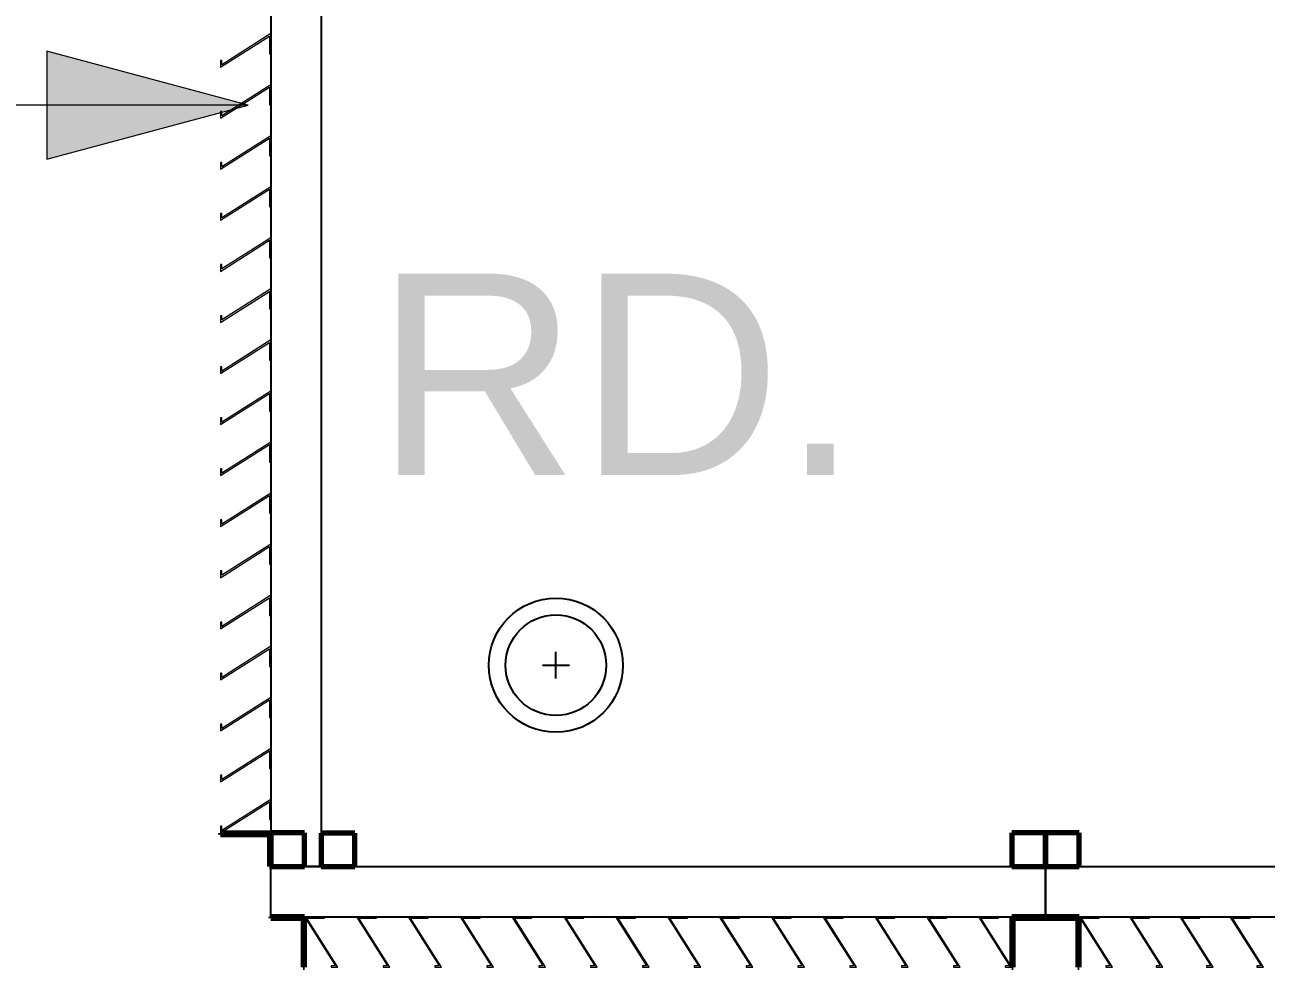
# Model space of a CAD drawing. Header units: millimetres. Extents: x -1379 to 1385823, y -4884429 to 548763.
# Drawn here: x 449992 to 451843, y -2315428 to -2314023 of the extents above; entities that cross this region are included whole.
import ezdxf

# ---------------------------------------------------------------- set-up
doc = ezdxf.new("R2010")
doc.units = ezdxf.units.MM
doc.layers.add('000 - CONCRETE_EX_LOUVERS_DEF_SUB', color=7, linetype='Continuous', plot=False)
doc.layers.add('A-DETL-THIN', color=7, linetype='Continuous', lineweight=25)
doc.layers.add('G-ANNO-TEXT', color=7, linetype='Continuous', lineweight=9)
doc.styles.add('Arial_2', font='arial.ttf', dxfattribs={"height": 3})

# ---------------------------------------------------------------- blocks, each defined once
blk = doc.blocks.new('DPA_CP_Entrance Louver Grill Vertical Z - Louver Grill Vertical Z-5247632-IV01 - LOWER ROOF LEVEL PLAN')
at = {"layer": '000 - CONCRETE_EX_LOUVERS_DEF_SUB', "color": 7, "lineweight": 70}
for p, q in [((-527.5, 0), (-577.5, 0)), ((-577.5, 0), (-577.5, -50)), ((-527.5, -50), (-527.5, 0)), ((577.5, 0), (527.5, 0)), ((527.5, 0), (527.5, -50)), ((577.5, -50), (577.5, 0)), ((-577.5, -50), (-527.5, -50)), ((527.5, -50), (577.5, -50)), ((-527.5, -125), (-577.5, -125)), ((-577.5, -125), (-577.5, -127)), ((-577.5, -127), (-529.5, -127)), ((-529.5, -127), (-529.5, -200)), ((-527.5, -200), (-527.5, -125)), ((577.5, -125), (527.5, -125)), ((527.5, -125), (527.5, -200)), ((529.5, -200), (529.5, -127)), ((529.5, -127), (577.5, -127)), ((577.5, -127), (577.5, -125)), ((-529.5, -200), (-527.5, -200)), ((527.5, -200), (529.5, -200))]:
    blk.add_line(p, q, dxfattribs=at)
at = {"layer": '000 - CONCRETE_EX_LOUVERS_DEF_SUB', "color": 7}
for p, q in [((-577.5, -125), (-577.5, -50)), ((-577.5, -50), (577.5, -50)), ((577.5, -50), (577.5, -125)), ((-577.5, -125), (577.5, -125))]:
    blk.add_line(p, q, dxfattribs=at)
blk = doc.blocks.new('GM_Louver Grill Vertical Z1 - Z Profile-5053999-IV01 - LOWER ROOF LEVEL PLAN')
at = {"layer": '000 - CONCRETE_EX_LOUVERS_DEF_SUB', "color": 7, "lineweight": 9}
for p, q in [((30, 0), (0.1, 0)), ((0.1, 0), (46.4, -73)), ((30, -2), (30, 0)), ((50, -75), (3.7, -2)), ((3.7, -2), (30, -2)), ((46.4, -73), (40, -73)), ((40, -73), (40, -75)), ((40, -75), (50, -75))]:
    blk.add_line(p, q, dxfattribs=at)
blk = doc.blocks.new('GM_Louver Grill Vertical Z1 - Z Profile-V275-IV01 - LOWER ROOF LEVEL PLAN')
at = {"layer": '000 - CONCRETE_EX_LOUVERS_DEF_SUB', "color": 7, "lineweight": 9}
for p, q in [((30, 0), (0.1, 0)), ((0.1, 0), (46.4, -73)), ((30, -2), (30, 0)), ((50, -75), (3.7, -2)), ((3.7, -2), (30, -2)), ((46.4, -73), (40, -73)), ((40, -73), (40, -75)), ((40, -75), (50, -75))]:
    blk.add_line(p, q, dxfattribs=at)
blk = doc.blocks.new('GM_Louver Grill Vertical Z1 - Z Profile-V276-IV01 - LOWER ROOF LEVEL PLAN')
at = {"layer": '000 - CONCRETE_EX_LOUVERS_DEF_SUB', "color": 7, "lineweight": 9}
for p, q in [((30, 0), (0.1, 0)), ((0.1, 0), (46.4, -73)), ((30, -2), (30, 0)), ((50, -75), (3.7, -2)), ((3.7, -2), (30, -2)), ((46.4, -73), (40, -73)), ((40, -73), (40, -75)), ((40, -75), (50, -75))]:
    blk.add_line(p, q, dxfattribs=at)
blk = doc.blocks.new('GM_Louver Grill Vertical Z1 - Z Profile-V277-IV01 - LOWER ROOF LEVEL PLAN')
at = {"layer": '000 - CONCRETE_EX_LOUVERS_DEF_SUB', "color": 7, "lineweight": 9}
for p, q in [((30, 0), (0.1, 0)), ((0.1, 0), (46.4, -73)), ((30, -2), (30, 0)), ((50, -75), (3.7, -2)), ((3.7, -2), (30, -2)), ((46.4, -73), (40, -73)), ((40, -73), (40, -75)), ((40, -75), (50, -75))]:
    blk.add_line(p, q, dxfattribs=at)
blk = doc.blocks.new('GM_Louver Grill Vertical Z1 - Z Profile-V278-IV01 - LOWER ROOF LEVEL PLAN')
at = {"layer": '000 - CONCRETE_EX_LOUVERS_DEF_SUB', "color": 7, "lineweight": 9}
for p, q in [((30, 0), (0.1, 0)), ((0.1, 0), (46.4, -73)), ((30, -2), (30, 0)), ((50, -75), (3.7, -2)), ((3.7, -2), (30, -2)), ((46.4, -73), (40, -73)), ((40, -73), (40, -75)), ((40, -75), (50, -75))]:
    blk.add_line(p, q, dxfattribs=at)
blk = doc.blocks.new('GM_Louver Grill Vertical Z1 - Z Profile-V279-IV01 - LOWER ROOF LEVEL PLAN')
at = {"layer": '000 - CONCRETE_EX_LOUVERS_DEF_SUB', "color": 7, "lineweight": 9}
for p, q in [((30, 0), (0.1, 0)), ((0.1, 0), (46.4, -73)), ((30, -2), (30, 0)), ((50, -75), (3.7, -2)), ((3.7, -2), (30, -2)), ((46.4, -73), (40, -73)), ((40, -73), (40, -75)), ((40, -75), (50, -75))]:
    blk.add_line(p, q, dxfattribs=at)
blk = doc.blocks.new('GM_Louver Grill Vertical Z1 - Z Profile-V280-IV01 - LOWER ROOF LEVEL PLAN')
at = {"layer": '000 - CONCRETE_EX_LOUVERS_DEF_SUB', "lineweight": 9}
h = blk.add_hatch(dxfattribs=at)
h.set_pattern_fill('FP_39', style=0, pattern_type=2)
h.set_pattern_definition([(50, (-217805.3, 2322710.5), (728.7365, -63.75582), [76.2, -838.2]), (355, (-217805.3, 2322710.5), (-140.97162, 764.2276), [60.96, -670.56]), (100.451, (-217744.6, 2322705.2), (587.77, 700.46675), [64.76, -712.36]), (46.184, (-217805.3, 2322913.7), (1084.31624, -168.17096), [114.3, -1257.3]), (96.636, (-217715, 2322899.7), (949.6099, 989.70985), [97.14, -1068.54]), (351.184, (-217805.3, 2322913.7), (949.62055, 989.70115), [91.44, -1005.84]), (21, (-217703.7, 2322862.9), (606.45787, -409.06057), [76.2, -838.2]), (326, (-217703.7, 2322862.9), (247.20834, 736.75292), [60.96, -670.56]), (71.451, (-217653.2, 2322828.8), (853.66825, 327.68547), [64.76, -712.36]), (37.5, (-217805.3, 2322710.48), (12.354693, 338.22012), [33.528, -628.904, 33.528, -1320.292]), (37.5, (-217805.3, 2322710.48), (12.354693, 338.22012), [-695.96, -647.192, 33.528, -639.572]), (7.5, (-217805.3, 2322710.48), (267.278874, 400.722127), [33.528, -354.584, 33.528, -870.204]), (7.5, (-217805.3, 2322710.48), (267.278874, 400.722127), [-421.64, -613.664, 33.528, -223.012]), (327.5, (-218031.88, 2322710.48), (542.36333, -22.915345), [33.528, -220.472, 33.528, -1810.512]), (327.5, (-218031.88, 2322710.48), (542.36333, -22.915345), [-287.528, -758.952, 33.528, -1018.032]), (317.5, (-218133.5, 2322710.5), (592.51696, 101.70711), [33.528, -296.672, 33.528, -1239.52]), (317.5, (-218133.5, 2322710.5), (592.51696, 101.70711), [-363.728, -492.76, 33.528, -713.232])])
h.paths.add_polyline_path([(50, -75), (3.7, -2), (30, -2), (30, 0), (0.1, 0), (46.4, -73), (40, -73), (40, -75)])
at = {"layer": '000 - CONCRETE_EX_LOUVERS_DEF_SUB', "color": 7, "lineweight": 9}
for p, q in [((30, 0), (0.1, 0)), ((0.1, 0), (46.4, -73)), ((30, -2), (30, 0)), ((50, -75), (3.7, -2)), ((3.7, -2), (30, -2)), ((46.4, -73), (40, -73)), ((40, -73), (40, -75)), ((40, -75), (50, -75))]:
    blk.add_line(p, q, dxfattribs=at)
blk = doc.blocks.new('GM_Louver Grill Vertical Z1 - Z Profile-V281-IV01 - LOWER ROOF LEVEL PLAN')
at = {"layer": '000 - CONCRETE_EX_LOUVERS_DEF_SUB', "color": 7, "lineweight": 9}
for p, q in [((30, 0), (0.1, 0)), ((0.1, 0), (46.4, -73)), ((30, -2), (30, 0)), ((50, -75), (3.7, -2)), ((3.7, -2), (30, -2)), ((46.4, -73), (40, -73)), ((40, -73), (40, -75)), ((40, -75), (50, -75))]:
    blk.add_line(p, q, dxfattribs=at)
blk = doc.blocks.new('GM_Louver Grill Vertical Z1 - Z Profile-V282-IV01 - LOWER ROOF LEVEL PLAN')
at = {"layer": '000 - CONCRETE_EX_LOUVERS_DEF_SUB', "color": 7, "lineweight": 9}
for p, q in [((30, 0), (0.1, 0)), ((0.1, 0), (46.4, -73)), ((30, -2), (30, 0)), ((50, -75), (3.7, -2)), ((3.7, -2), (30, -2)), ((46.4, -73), (40, -73)), ((40, -73), (40, -75)), ((40, -75), (50, -75))]:
    blk.add_line(p, q, dxfattribs=at)
blk = doc.blocks.new('GM_Louver Grill Vertical Z1 - Z Profile-V283-IV01 - LOWER ROOF LEVEL PLAN')
at = {"layer": '000 - CONCRETE_EX_LOUVERS_DEF_SUB', "color": 7, "lineweight": 9}
for p, q in [((30, 0), (0.1, 0)), ((0.1, 0), (46.4, -73)), ((30, -2), (30, 0)), ((50, -75), (3.7, -2)), ((3.7, -2), (30, -2)), ((46.4, -73), (40, -73)), ((40, -73), (40, -75)), ((40, -75), (50, -75))]:
    blk.add_line(p, q, dxfattribs=at)
blk = doc.blocks.new('GM_Louver Grill Vertical Z1 - Z Profile-V284-IV01 - LOWER ROOF LEVEL PLAN')
at = {"layer": '000 - CONCRETE_EX_LOUVERS_DEF_SUB', "color": 7, "lineweight": 9}
for p, q in [((30, 0), (0.1, 0)), ((0.1, 0), (46.4, -73)), ((30, -2), (30, 0)), ((50, -75), (3.7, -2)), ((3.7, -2), (30, -2)), ((46.4, -73), (40, -73)), ((40, -73), (40, -75)), ((40, -75), (50, -75))]:
    blk.add_line(p, q, dxfattribs=at)
blk = doc.blocks.new('GM_Louver Grill Vertical Z1 - Z Profile-V285-IV01 - LOWER ROOF LEVEL PLAN')
at = {"layer": '000 - CONCRETE_EX_LOUVERS_DEF_SUB', "color": 7, "lineweight": 9}
for p, q in [((30, 0), (0.1, 0)), ((0.1, 0), (46.4, -73)), ((30, -2), (30, 0)), ((50, -75), (3.7, -2)), ((3.7, -2), (30, -2)), ((46.4, -73), (40, -73)), ((40, -73), (40, -75)), ((40, -75), (50, -75))]:
    blk.add_line(p, q, dxfattribs=at)
blk = doc.blocks.new('GM_Louver Grill Vertical Z1 - Z Profile-V286-IV01 - LOWER ROOF LEVEL PLAN')
at = {"layer": '000 - CONCRETE_EX_LOUVERS_DEF_SUB', "color": 7, "lineweight": 9}
for p, q in [((30, 0), (0.1, 0)), ((0.1, 0), (46.4, -73)), ((30, -2), (30, 0)), ((50, -75), (3.7, -2)), ((3.7, -2), (30, -2)), ((46.4, -73), (40, -73)), ((40, -73), (40, -75)), ((40, -75), (50, -75))]:
    blk.add_line(p, q, dxfattribs=at)
blk = doc.blocks.new('GM_Louver Grill Vertical Z1 - Z Profile-V287-IV01 - LOWER ROOF LEVEL PLAN')
at = {"layer": '000 - CONCRETE_EX_LOUVERS_DEF_SUB', "color": 7, "lineweight": 9}
for p, q in [((30, 0), (0.1, 0)), ((0.1, 0), (46.4, -73)), ((30, -2), (30, 0)), ((50, -75), (3.7, -2)), ((3.7, -2), (30, -2)), ((46.4, -73), (40, -73)), ((40, -73), (40, -75)), ((40, -75), (50, -75))]:
    blk.add_line(p, q, dxfattribs=at)
blk = doc.blocks.new('DPA_CP_Entrance Louver Grill Vertical Z - Louver Grill Vertical Z-5053933-IV01 - LOWER ROOF LEVEL PLAN')
at = {"layer": '000 - CONCRETE_EX_LOUVERS_DEF_SUB', "color": 7, "lineweight": 70}
for p, q in [((-700, 0), (-750, 0)), ((-750, 0), (-750, -50)), ((-700, -50), (-700, 0)), ((750, 0), (700, 0)), ((700, 0), (700, -50)), ((750, -50), (750, 0)), ((-750, -50), (-700, -50)), ((700, -50), (750, -50)), ((-700, -125), (-750, -125)), ((-750, -125), (-750, -127)), ((-750, -127), (-702, -127)), ((-702, -127), (-702, -200)), ((-700, -200), (-700, -125)), ((750, -125), (700, -125)), ((700, -125), (700, -200)), ((702, -200), (702, -127)), ((702, -127), (750, -127)), ((750, -127), (750, -125)), ((-702, -200), (-700, -200)), ((700, -200), (702, -200))]:
    blk.add_line(p, q, dxfattribs=at)
at = {"layer": '000 - CONCRETE_EX_LOUVERS_DEF_SUB', "color": 7}
for p, q in [((-750, -125), (-750, -50)), ((-750, -50), (750, -50)), ((750, -50), (750, -125)), ((-750, -125), (750, -125))]:
    blk.add_line(p, q, dxfattribs=at)
blk = doc.blocks.new('GM_Louver Grill Vertical Z1 - Z Profile-V301-IV01 - LOWER ROOF LEVEL PLAN')
at = {"layer": '000 - CONCRETE_EX_LOUVERS_DEF_SUB', "color": 7, "lineweight": 9}
for p, q in [((30, 0), (0.1, 0)), ((0.1, 0), (46.4, -73)), ((30, -2), (30, 0)), ((50, -75), (3.7, -2)), ((3.7, -2), (30, -2)), ((46.4, -73), (40, -73)), ((40, -73), (40, -75)), ((40, -75), (50, -75))]:
    blk.add_line(p, q, dxfattribs=at)
blk = doc.blocks.new('GM_Louver Grill Vertical Z1 - Z Profile-V302-IV01 - LOWER ROOF LEVEL PLAN')
at = {"layer": '000 - CONCRETE_EX_LOUVERS_DEF_SUB', "color": 7, "lineweight": 9}
for p, q in [((30, 0), (0.1, 0)), ((0.1, 0), (46.4, -73)), ((30, -2), (30, 0)), ((50, -75), (3.7, -2)), ((3.7, -2), (30, -2)), ((46.4, -73), (40, -73)), ((40, -73), (40, -75)), ((40, -75), (50, -75))]:
    blk.add_line(p, q, dxfattribs=at)
blk = doc.blocks.new('GM_Louver Grill Vertical Z1 - Z Profile-V303-IV01 - LOWER ROOF LEVEL PLAN')
at = {"layer": '000 - CONCRETE_EX_LOUVERS_DEF_SUB', "color": 7, "lineweight": 9}
for p, q in [((30, 0), (0.1, 0)), ((0.1, 0), (46.4, -73)), ((30, -2), (30, 0)), ((50, -75), (3.7, -2)), ((3.7, -2), (30, -2)), ((46.4, -73), (40, -73)), ((40, -73), (40, -75)), ((40, -75), (50, -75))]:
    blk.add_line(p, q, dxfattribs=at)
blk = doc.blocks.new('GM_Louver Grill Vertical Z1 - Z Profile-V305-IV01 - LOWER ROOF LEVEL PLAN')
at = {"layer": '000 - CONCRETE_EX_LOUVERS_DEF_SUB', "color": 7, "lineweight": 9}
for p, q in [((30, 0), (0.1, 0)), ((0.1, 0), (46.4, -73)), ((30, -2), (30, 0)), ((50, -75), (3.7, -2)), ((3.7, -2), (30, -2)), ((46.4, -73), (40, -73)), ((40, -73), (40, -75)), ((40, -75), (50, -75))]:
    blk.add_line(p, q, dxfattribs=at)
blk = doc.blocks.new('DPA_CP_Entrance Louver Grill Vertical Z - Louver Grill Vertical Z-5242974-IV01 - LOWER ROOF LEVEL PLAN')
at = {"layer": '000 - CONCRETE_EX_LOUVERS_DEF_SUB', "color": 7, "lineweight": 70}
for p, q in [((-633.8, 0), (-683.8, 0)), ((-683.8, 0), (-683.8, -50)), ((-633.8, -50), (-633.8, 0)), ((683.8, 0), (633.8, 0)), ((633.8, 0), (633.8, -50)), ((683.8, -50), (683.8, 0)), ((-683.8, -50), (-633.8, -50)), ((633.8, -50), (683.8, -50)), ((-633.8, -125), (-683.8, -125)), ((-683.8, -125), (-683.8, -127)), ((-683.8, -127), (-635.8, -127)), ((-635.8, -127), (-635.8, -200)), ((-633.8, -200), (-633.8, -125)), ((683.8, -125), (633.8, -125)), ((633.8, -125), (633.8, -200)), ((635.8, -200), (635.8, -127)), ((635.8, -127), (683.8, -127)), ((683.8, -127), (683.8, -125)), ((-635.8, -200), (-633.8, -200)), ((633.8, -200), (635.8, -200))]:
    blk.add_line(p, q, dxfattribs=at)
at = {"layer": '000 - CONCRETE_EX_LOUVERS_DEF_SUB', "color": 7}
for p, q in [((-683.8, -125), (-683.8, -50)), ((-683.8, -50), (683.8, -50)), ((683.8, -50), (683.8, -125)), ((-683.8, -125), (683.8, -125))]:
    blk.add_line(p, q, dxfattribs=at)
blk = doc.blocks.new('GM_Louver Grill Vertical Z1 - Z Profile-V513-IV01 - LOWER ROOF LEVEL PLAN')
at = {"layer": '000 - CONCRETE_EX_LOUVERS_DEF_SUB', "color": 7, "lineweight": 9}
for p, q in [((30, 0), (0.1, 0)), ((0.1, 0), (46.4, -73)), ((30, -2), (30, 0)), ((50, -75), (3.7, -2)), ((3.7, -2), (30, -2)), ((46.4, -73), (40, -73)), ((40, -73), (40, -75)), ((40, -75), (50, -75))]:
    blk.add_line(p, q, dxfattribs=at)
blk = doc.blocks.new('GM_Louver Grill Vertical Z1 - Z Profile-V514-IV01 - LOWER ROOF LEVEL PLAN')
at = {"layer": '000 - CONCRETE_EX_LOUVERS_DEF_SUB', "color": 7, "lineweight": 9}
for p, q in [((30, 0), (0.1, 0)), ((0.1, 0), (46.4, -73)), ((30, -2), (30, 0)), ((50, -75), (3.7, -2)), ((3.7, -2), (30, -2)), ((46.4, -73), (40, -73)), ((40, -73), (40, -75)), ((40, -75), (50, -75))]:
    blk.add_line(p, q, dxfattribs=at)
blk = doc.blocks.new('GM_Louver Grill Vertical Z1 - Z Profile-V515-IV01 - LOWER ROOF LEVEL PLAN')
at = {"layer": '000 - CONCRETE_EX_LOUVERS_DEF_SUB', "color": 7, "lineweight": 9}
for p, q in [((30, 0), (0.1, 0)), ((0.1, 0), (46.4, -73)), ((30, -2), (30, 0)), ((50, -75), (3.7, -2)), ((3.7, -2), (30, -2)), ((46.4, -73), (40, -73)), ((40, -73), (40, -75)), ((40, -75), (50, -75))]:
    blk.add_line(p, q, dxfattribs=at)
blk = doc.blocks.new('GM_Louver Grill Vertical Z1 - Z Profile-V516-IV01 - LOWER ROOF LEVEL PLAN')
at = {"layer": '000 - CONCRETE_EX_LOUVERS_DEF_SUB', "color": 7, "lineweight": 9}
for p, q in [((30, 0), (0.1, 0)), ((0.1, 0), (46.4, -73)), ((30, -2), (30, 0)), ((50, -75), (3.7, -2)), ((3.7, -2), (30, -2)), ((46.4, -73), (40, -73)), ((40, -73), (40, -75)), ((40, -75), (50, -75))]:
    blk.add_line(p, q, dxfattribs=at)
blk = doc.blocks.new('GM_Louver Grill Vertical Z1 - Z Profile-V517-IV01 - LOWER ROOF LEVEL PLAN')
at = {"layer": '000 - CONCRETE_EX_LOUVERS_DEF_SUB', "color": 7, "lineweight": 9}
for p, q in [((30, 0), (0.1, 0)), ((0.1, 0), (46.4, -73)), ((30, -2), (30, 0)), ((50, -75), (3.7, -2)), ((3.7, -2), (30, -2)), ((46.4, -73), (40, -73)), ((40, -73), (40, -75)), ((40, -75), (50, -75))]:
    blk.add_line(p, q, dxfattribs=at)
blk = doc.blocks.new('GM_Louver Grill Vertical Z1 - Z Profile-V518-IV01 - LOWER ROOF LEVEL PLAN')
at = {"layer": '000 - CONCRETE_EX_LOUVERS_DEF_SUB', "color": 7, "lineweight": 9}
for p, q in [((30, 0), (0.1, 0)), ((0.1, 0), (46.4, -73)), ((30, -2), (30, 0)), ((50, -75), (3.7, -2)), ((3.7, -2), (30, -2)), ((46.4, -73), (40, -73)), ((40, -73), (40, -75)), ((40, -75), (50, -75))]:
    blk.add_line(p, q, dxfattribs=at)
blk = doc.blocks.new('GM_Louver Grill Vertical Z1 - Z Profile-V519-IV01 - LOWER ROOF LEVEL PLAN')
at = {"layer": '000 - CONCRETE_EX_LOUVERS_DEF_SUB', "color": 7, "lineweight": 9}
for p, q in [((30, 0), (0.1, 0)), ((0.1, 0), (46.4, -73)), ((30, -2), (30, 0)), ((50, -75), (3.7, -2)), ((3.7, -2), (30, -2)), ((46.4, -73), (40, -73)), ((40, -73), (40, -75)), ((40, -75), (50, -75))]:
    blk.add_line(p, q, dxfattribs=at)
blk = doc.blocks.new('GM_Louver Grill Vertical Z1 - Z Profile-V520-IV01 - LOWER ROOF LEVEL PLAN')
at = {"layer": '000 - CONCRETE_EX_LOUVERS_DEF_SUB', "color": 7, "lineweight": 9}
for p, q in [((30, 0), (0.1, 0)), ((0.1, 0), (46.4, -73)), ((30, -2), (30, 0)), ((50, -75), (3.7, -2)), ((3.7, -2), (30, -2)), ((46.4, -73), (40, -73)), ((40, -73), (40, -75)), ((40, -75), (50, -75))]:
    blk.add_line(p, q, dxfattribs=at)
blk = doc.blocks.new('GM_Louver Grill Vertical Z1 - Z Profile-V632-IV01 - LOWER ROOF LEVEL PLAN')
at = {"layer": '000 - CONCRETE_EX_LOUVERS_DEF_SUB', "color": 7, "lineweight": 9}
for p, q in [((30, 0), (0.1, 0)), ((0.1, 0), (46.4, -73)), ((30, -2), (30, 0)), ((50, -75), (3.7, -2)), ((3.7, -2), (30, -2)), ((46.4, -73), (40, -73)), ((40, -73), (40, -75)), ((40, -75), (50, -75))]:
    blk.add_line(p, q, dxfattribs=at)
blk = doc.blocks.new('GM_Louver Grill Vertical Z1 - Z Profile-V633-IV01 - LOWER ROOF LEVEL PLAN')
at = {"layer": '000 - CONCRETE_EX_LOUVERS_DEF_SUB', "color": 7, "lineweight": 9}
for p, q in [((30, 0), (0.1, 0)), ((0.1, 0), (46.4, -73)), ((30, -2), (30, 0)), ((50, -75), (3.7, -2)), ((3.7, -2), (30, -2)), ((46.4, -73), (40, -73)), ((40, -73), (40, -75)), ((40, -75), (50, -75))]:
    blk.add_line(p, q, dxfattribs=at)
blk = doc.blocks.new('GM_Louver Grill Vertical Z1 - Z Profile-V634-IV01 - LOWER ROOF LEVEL PLAN')
at = {"layer": '000 - CONCRETE_EX_LOUVERS_DEF_SUB', "color": 7, "lineweight": 9}
for p, q in [((30, 0), (0.1, 0)), ((0.1, 0), (46.4, -73)), ((30, -2), (30, 0)), ((50, -75), (3.7, -2)), ((3.7, -2), (30, -2)), ((46.4, -73), (40, -73)), ((40, -73), (40, -75)), ((40, -75), (50, -75))]:
    blk.add_line(p, q, dxfattribs=at)
blk = doc.blocks.new('GM_Louver Grill Vertical Z1 - Z Profile-V635-IV01 - LOWER ROOF LEVEL PLAN')
at = {"layer": '000 - CONCRETE_EX_LOUVERS_DEF_SUB', "color": 7, "lineweight": 9}
for p, q in [((30, 0), (0.1, 0)), ((0.1, 0), (46.4, -73)), ((30, -2), (30, 0)), ((50, -75), (3.7, -2)), ((3.7, -2), (30, -2)), ((46.4, -73), (40, -73)), ((40, -73), (40, -75)), ((40, -75), (50, -75))]:
    blk.add_line(p, q, dxfattribs=at)
blk = doc.blocks.new('GM_Louver Grill Vertical Z1 - Z Profile-V636-IV01 - LOWER ROOF LEVEL PLAN')
at = {"layer": '000 - CONCRETE_EX_LOUVERS_DEF_SUB', "color": 7, "lineweight": 9}
for p, q in [((30, 0), (0.1, 0)), ((0.1, 0), (46.4, -73)), ((30, -2), (30, 0)), ((50, -75), (3.7, -2)), ((3.7, -2), (30, -2)), ((46.4, -73), (40, -73)), ((40, -73), (40, -75)), ((40, -75), (50, -75))]:
    blk.add_line(p, q, dxfattribs=at)
blk = doc.blocks.new('GM_Louver Grill Vertical Z1 - Z Profile-V637-IV01 - LOWER ROOF LEVEL PLAN')
at = {"layer": '000 - CONCRETE_EX_LOUVERS_DEF_SUB', "color": 7, "lineweight": 9}
for p, q in [((30, 0), (0.1, 0)), ((0.1, 0), (46.4, -73)), ((30, -2), (30, 0)), ((50, -75), (3.7, -2)), ((3.7, -2), (30, -2)), ((46.4, -73), (40, -73)), ((40, -73), (40, -75)), ((40, -75), (50, -75))]:
    blk.add_line(p, q, dxfattribs=at)
blk = doc.blocks.new('GM_Louver Grill Vertical Z1 - Z Profile-V638-IV01 - LOWER ROOF LEVEL PLAN')
at = {"layer": '000 - CONCRETE_EX_LOUVERS_DEF_SUB', "color": 7, "lineweight": 9}
for p, q in [((30, 0), (0.1, 0)), ((0.1, 0), (46.4, -73)), ((30, -2), (30, 0)), ((50, -75), (3.7, -2)), ((3.7, -2), (30, -2)), ((46.4, -73), (40, -73)), ((40, -73), (40, -75)), ((40, -75), (50, -75))]:
    blk.add_line(p, q, dxfattribs=at)
blk = doc.blocks.new('GM_Louver Grill Vertical Z1 - Z Profile-V639-IV01 - LOWER ROOF LEVEL PLAN')
at = {"layer": '000 - CONCRETE_EX_LOUVERS_DEF_SUB', "color": 7, "lineweight": 9}
for p, q in [((30, 0), (0.1, 0)), ((0.1, 0), (46.4, -73)), ((30, -2), (30, 0)), ((50, -75), (3.7, -2)), ((3.7, -2), (30, -2)), ((46.4, -73), (40, -73)), ((40, -73), (40, -75)), ((40, -75), (50, -75))]:
    blk.add_line(p, q, dxfattribs=at)

msp = doc.modelspace()

# ---------------------------------------------------------------- hatches: boundary and pattern name
at = {"layer": 'G-ANNO-TEXT'}
msp.add_hatch(color=7, dxfattribs=at).paths.add_polyline_path([(450324.8, -2314143.2), (450024.8, -2314062.8), (450024.8, -2314223.6)])

# ---------------------------------------------------------------- linework, layer by layer
at = {"layer": 'A-DETL-THIN', "color": 7}
for p, q in [((450783.8, -2314997.7), (450783.8, -2314957.7)), ((450763.8, -2314977.7), (450803.8, -2314977.7))]:
    msp.add_line(p, q, dxfattribs=at)
for radius in [100, 75]:
    msp.add_circle((450783.8, -2314977.7), radius, dxfattribs=at)
at = {"layer": 'G-ANNO-TEXT', "color": 7}
for p, q in [((450324.8, -2314143.2), (450024.8, -2314062.8)), ((450024.8, -2314062.8), (450024.8, -2314223.6)), ((450324.8, -2314143.2), (448553, -2314143.2)), ((450024.8, -2314223.6), (450324.8, -2314143.2))]:
    msp.add_line(p, q, dxfattribs=at)

# ---------------------------------------------------------------- block references
at = {"layer": '000 - CONCRETE_EX_LOUVERS_DEF_SUB', "color": 7, "rotation": 269.9999999999699}
msp.add_blockref('DPA_CP_Entrance Louver Grill Vertical Z - Louver Grill Vertical Z-5242974-IV01 - LOWER ROOF LEVEL PLAN', (450483.8, -2314594), dxfattribs=at)
at = {"layer": '000 - CONCRETE_EX_LOUVERS_DEF_SUB', "color": 7, "lineweight": 9, "rotation": 269.9999999999699}
for name, p in [('GM_Louver Grill Vertical Z1 - Z Profile-V519-IV01 - LOWER ROOF LEVEL PLAN', (450358.8, -2314036.3)), ('GM_Louver Grill Vertical Z1 - Z Profile-V518-IV01 - LOWER ROOF LEVEL PLAN', (450358.8, -2314112.4)), ('GM_Louver Grill Vertical Z1 - Z Profile-V517-IV01 - LOWER ROOF LEVEL PLAN', (450358.8, -2314188.5)), ('GM_Louver Grill Vertical Z1 - Z Profile-V516-IV01 - LOWER ROOF LEVEL PLAN', (450358.8, -2314264.6)), ('GM_Louver Grill Vertical Z1 - Z Profile-V515-IV01 - LOWER ROOF LEVEL PLAN', (450358.8, -2314340.7)), ('GM_Louver Grill Vertical Z1 - Z Profile-V514-IV01 - LOWER ROOF LEVEL PLAN', (450358.8, -2314416.8)), ('GM_Louver Grill Vertical Z1 - Z Profile-V513-IV01 - LOWER ROOF LEVEL PLAN', (450358.8, -2314492.9)), ('GM_Louver Grill Vertical Z1 - Z Profile-V636-IV01 - LOWER ROOF LEVEL PLAN', (450358.8, -2314569)), ('GM_Louver Grill Vertical Z1 - Z Profile-V635-IV01 - LOWER ROOF LEVEL PLAN', (450358.8, -2314645.1)), ('GM_Louver Grill Vertical Z1 - Z Profile-V634-IV01 - LOWER ROOF LEVEL PLAN', (450358.8, -2314721.2)), ('GM_Louver Grill Vertical Z1 - Z Profile-V633-IV01 - LOWER ROOF LEVEL PLAN', (450358.8, -2314797.3)), ('GM_Louver Grill Vertical Z1 - Z Profile-V632-IV01 - LOWER ROOF LEVEL PLAN', (450358.8, -2314873.4)), ('GM_Louver Grill Vertical Z1 - Z Profile-V639-IV01 - LOWER ROOF LEVEL PLAN', (450358.8, -2314949.4)), ('GM_Louver Grill Vertical Z1 - Z Profile-V638-IV01 - LOWER ROOF LEVEL PLAN', (450358.8, -2315025.5)), ('GM_Louver Grill Vertical Z1 - Z Profile-V637-IV01 - LOWER ROOF LEVEL PLAN', (450358.8, -2315101.6)), ('GM_Louver Grill Vertical Z1 - Z Profile-V520-IV01 - LOWER ROOF LEVEL PLAN', (450358.8, -2315177.7))]:
    msp.add_blockref(name, p, dxfattribs=at)
at = {"layer": '000 - CONCRETE_EX_LOUVERS_DEF_SUB', "color": 7}
for name, p in [('DPA_CP_Entrance Louver Grill Vertical Z - Louver Grill Vertical Z-5247632-IV01 - LOWER ROOF LEVEL PLAN', (450936.3, -2315227.7)), ('DPA_CP_Entrance Louver Grill Vertical Z - Louver Grill Vertical Z-5053933-IV01 - LOWER ROOF LEVEL PLAN', (452263.8, -2315227.7))]:
    msp.add_blockref(name, p, dxfattribs=at)
at = {"layer": '000 - CONCRETE_EX_LOUVERS_DEF_SUB', "color": 7, "lineweight": 9}
for name, p in [('GM_Louver Grill Vertical Z1 - Z Profile-V287-IV01 - LOWER ROOF LEVEL PLAN', (450408.8, -2315352.7)), ('GM_Louver Grill Vertical Z1 - Z Profile-V285-IV01 - LOWER ROOF LEVEL PLAN', (450486.1, -2315352.7)), ('GM_Louver Grill Vertical Z1 - Z Profile-V284-IV01 - LOWER ROOF LEVEL PLAN', (450563.4, -2315352.7)), ('GM_Louver Grill Vertical Z1 - Z Profile-V283-IV01 - LOWER ROOF LEVEL PLAN', (450640.8, -2315352.7)), ('GM_Louver Grill Vertical Z1 - Z Profile-V282-IV01 - LOWER ROOF LEVEL PLAN', (450718.1, -2315352.7)), ('GM_Louver Grill Vertical Z1 - Z Profile-V281-IV01 - LOWER ROOF LEVEL PLAN', (450795.4, -2315352.7)), ('GM_Louver Grill Vertical Z1 - Z Profile-V280-IV01 - LOWER ROOF LEVEL PLAN', (450872.7, -2315352.7)), ('GM_Louver Grill Vertical Z1 - Z Profile-V279-IV01 - LOWER ROOF LEVEL PLAN', (450950, -2315352.7)), ('GM_Louver Grill Vertical Z1 - Z Profile-V278-IV01 - LOWER ROOF LEVEL PLAN', (451027.3, -2315352.7)), ('GM_Louver Grill Vertical Z1 - Z Profile-V277-IV01 - LOWER ROOF LEVEL PLAN', (451104.6, -2315352.7)), ('GM_Louver Grill Vertical Z1 - Z Profile-V276-IV01 - LOWER ROOF LEVEL PLAN', (451181.9, -2315352.7)), ('GM_Louver Grill Vertical Z1 - Z Profile-V275-IV01 - LOWER ROOF LEVEL PLAN', (451259.2, -2315352.7)), ('GM_Louver Grill Vertical Z1 - Z Profile-5053999-IV01 - LOWER ROOF LEVEL PLAN', (451336.5, -2315352.7)), ('GM_Louver Grill Vertical Z1 - Z Profile-V286-IV01 - LOWER ROOF LEVEL PLAN', (451413.8, -2315352.7)), ('GM_Louver Grill Vertical Z1 - Z Profile-V305-IV01 - LOWER ROOF LEVEL PLAN', (451563.8, -2315352.7)), ('GM_Louver Grill Vertical Z1 - Z Profile-V303-IV01 - LOWER ROOF LEVEL PLAN', (451638.8, -2315352.7)), ('GM_Louver Grill Vertical Z1 - Z Profile-V302-IV01 - LOWER ROOF LEVEL PLAN', (451713.8, -2315352.7)), ('GM_Louver Grill Vertical Z1 - Z Profile-V301-IV01 - LOWER ROOF LEVEL PLAN', (451788.8, -2315352.7))]:
    msp.add_blockref(name, p, dxfattribs=at)

# ---------------------------------------------------------------- texts
at = {"layer": 'G-ANNO-TEXT', "color": 7, "insert": (450514.6, -2314394.2), "char_height": 300, "width": 881.856, "attachment_point": 1, "style": 'Arial_2'}
msp.add_mtext('RD.', dxfattribs=at)

doc.saveas('drawing.dxf')
